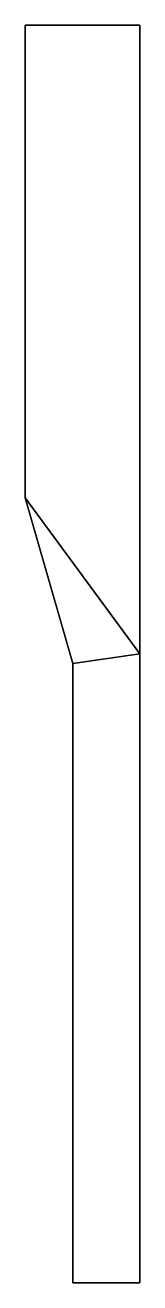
# Model space of a CAD drawing. Extents: x 0 to 313, y -225 to 0.
# Drawn here: x 292.6 to 313.1, y -225 to 0 of the extents above.
import ezdxf

# ---------------------------------------------------------------- set-up
doc = ezdxf.new("R2010")
doc.units = 0
doc.header["$MEASUREMENT"] = 0
doc.layers.add('ACESSORIOS', color=252, linetype='CONTINUOUS')

msp = doc.modelspace()

# ---------------------------------------------------------------- linework, layer by layer
at = {"layer": 'ACESSORIOS'}
for points in [[(313.07, 0, 1.12), (292.56, 0, 1.12), (292.56, 0), (313.07, 0)], [(292.56, 0), (292.56, -84.58), (292.56, -84.58, 1.12), (292.56, 0, 1.12)], [(313.07, -112.49, 1.12), (292.56, -84.58, 1.12), (292.56, 0, 1.12), (313.07, 0, 1.12)], [(313.07, -112.49), (292.56, -84.58), (292.56, 0), (313.07, 0)], [(313.07, 0), (313.07, -224.99), (313.07, -224.99, 1.12), (313.07, 0, 1.12)], [(292.56, -84.58, 1.12), (301.06, -114.22, 1.12), (301.06, -114.22), (292.56, -84.58)], [(301.06, -114.22, 1.12), (292.56, -84.58, 1.12), (313.07, -112.49, 1.12)], [(301.06, -114.22), (292.56, -84.58), (313.07, -112.49)], [(301.06, -114.22, 1.12), (313.07, -112.49, 1.12), (313.07, -224.99, 1.12), (301.06, -224.99, 1.12)], [(301.06, -114.22), (313.07, -112.49), (313.07, -224.99), (301.06, -224.99)], [(301.06, -114.22, 1.12), (301.06, -224.99, 1.12), (301.06, -224.99), (301.06, -114.22)], [(313.07, -224.99), (301.06, -224.99), (301.06, -224.99, 1.12), (313.07, -224.99, 1.12)]]:
    msp.add_3dface(points, dxfattribs=at)

doc.saveas('drawing.dxf')
